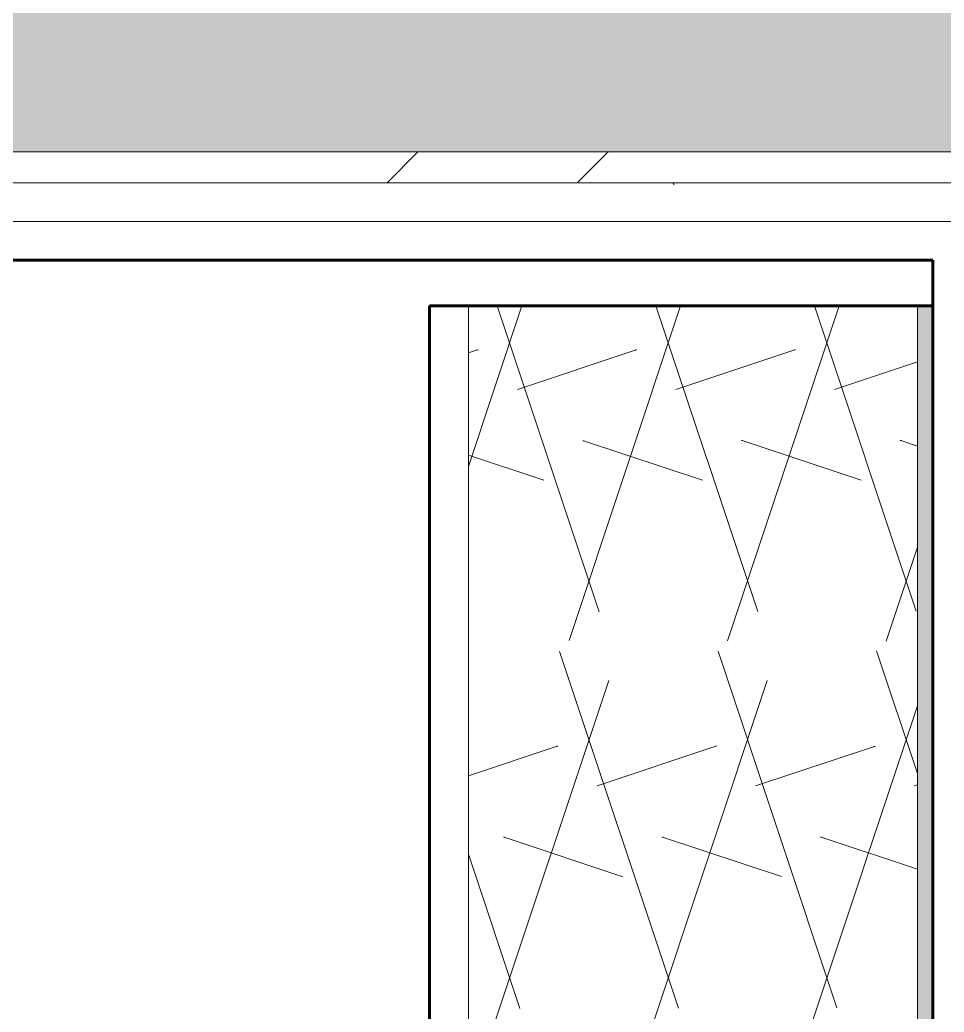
# Model space of a CAD drawing. Header units: inches. Extents: x -4169 to -1846, y 9706 to 12377.
# Drawn here: x -3502.04 to -3487.12, y 10821.79 to 10837.82 of the extents above; entities that cross this region are included whole.
import ezdxf

# ---------------------------------------------------------------- set-up
doc = ezdxf.new("R2010")
doc.units = ezdxf.units.IN
doc.header["$MEASUREMENT"] = 0
for name, color, linetype, lineweight in [('0-1', 7, 'Continuous', 5), ('A-WALL', 113, 'Continuous', 18), ('A-WALL-3', 252, 'Continuous', 18), ('A-WALL-4', 250, 'Continuous', 60), ('A-WALL-5', 10, 'Continuous', 18), ('A-WALL-PATT-2', 253, 'Continuous', 9), ('A-WALL-PATT-4', 111, 'Continuous', 9), ('I-WALL-3', 2, 'Continuous', 60)]:
    doc.layers.add(name, color=color, linetype=linetype, lineweight=lineweight)
pattern_1 = [(161.57, (0.32, 0.32), (-2.560496185, -0.000537386), [0, -18.214, 2.022, 0]), (18.43, (-0.32, 0.32), (-2.560496185, 0.000537386), [0, -18.214, 2.022, 0]), (108.43, (0.32, 0.32), (1.27922091, -6.400876726), [6.07, -14.166]), (71.57, (-0.32, 0.32), (1.27922091, 6.400876726), [6.07, -14.166])]
pattern_2 = [(0, (0, 0), (20.48, 5.12), [0.845, -14.515, 0.845, -14.515, -81.92]), (0, (0, 0), (20.48, 5.12), [-30.72, 0.845, -29.875, 0.845, -14.515, -35.84]), (0, (0, 0), (20.48, 5.12), [-76.8, 0.845, -9.395, 0.845, -24.755]), (120, (7.68, 2.56), (-14.67405, 15.1762003), [0.845, -14.515, 0.845, -14.515, -81.92]), (120, (7.68, 2.56), (-14.67405, 15.1762003), [-30.72, 0.845, -29.875, 0.845, -14.515, -35.84]), (120, (7.68, 2.56), (-14.67405, 15.1762003), [-76.8, 0.845, -9.395, 0.845, -24.755]), (240, (10.24, 12.8), (-5.80595, -20.2962003), [0.845, -14.515, 0.845, -14.515, -81.92]), (240, (10.24, 12.8), (-5.80595, -20.2962003), [-30.72, 0.845, -29.875, 0.845, -14.515, -35.84]), (240, (10.24, 12.8), (-5.80595, -20.2962003), [-76.8, 0.845, -9.395, 0.845, -24.755])]

# ---------------------------------------------------------------- blocks, each defined once
blk = doc.blocks.new('CTR - 1st Phase - Unit Layouts_rvt-1-ENLARGED RCP - 1ST FLOOR PLAN')
at = {"layer": 'A-WALL-3'}
blk.add_hatch(color=256, dxfattribs=at).paths.add_polyline_path([(-3487.299, 10810.228), (-3487.299, 10833.198), (-3487.549, 10833.198), (-3487.549, 10810.228)], flags=0)
at = {"layer": 'A-WALL-PATT-2'}
h = blk.add_hatch(dxfattribs=at)
h.set_pattern_fill('FP_2', color=256, style=0, pattern_type=2)
h.set_pattern_definition(pattern_1)
h.paths.add_polyline_path([(-3487.549, 10813.728), (-3487.549, 10833.198), (-3494.799, 10833.198), (-3494.799, 10813.728), (-3488.464, 10813.728)], flags=0)
at = {"layer": 'A-WALL-4'}
for p, q in [((-3495.424, 10814.353), (-3495.424, 10833.198)), ((-3495.424, 10833.198), (-3487.299, 10833.198)), ((-3487.299, 10833.198), (-3487.299, 10814.353))]:
    blk.add_line(p, q, dxfattribs=at)
at = {"layer": 'A-WALL-5'}
for p, q in [((-3494.799, 10814.353), (-3494.799, 10833.198)), ((-3487.549, 10814.353), (-3487.549, 10833.198))]:
    blk.add_line(p, q, dxfattribs=at)

msp = doc.modelspace()

# ---------------------------------------------------------------- hatches: boundary and pattern name
at = {"layer": 'A-WALL-PATT-4'}
h = msp.add_hatch(dxfattribs=at)
h.set_pattern_fill('FP_1', color=256, style=0, pattern_type=2)
h.set_pattern_definition(pattern_2)
h.paths.add_polyline_path([(-3486.674, 10715.539), (-3486.674, 10765.845), (-3487.299, 10765.845), (-3487.299, 10715.539)], flags=0)
h.paths.add_polyline_path([(-3487.299, 10773.095), (-3486.674, 10773.095), (-3486.674, 10834.564), (-3487.299, 10834.564), (-3487.299, 10792.056)], flags=0)
h.paths.add_polyline_path([(-3486.674, 10841.814), (-3486.674, 10902.543), (-3487.299, 10902.543), (-3487.299, 10841.814)], flags=0)
h.paths.add_polyline_path([(-3486.943, 10909.793), (-3486.674, 10909.793), (-3486.674, 10960.839), (-3487.299, 10960.839), (-3487.299, 10909.793)], flags=0)
h = msp.add_hatch(dxfattribs=at)
h.set_pattern_fill('FP_2', color=256, style=0, pattern_type=2)
h.set_pattern_definition(pattern_1)
h.paths.add_polyline_path([(-3486.674, 10835.689), (-3486.703, 10841.189), (-3536.398, 10841.189), (-3536.398, 10840.931), (-3556.35, 10840.931), (-3556.35, 10841.189), (-3822.724, 10841.189), (-3822.724, 10835.689), (-3486.927, 10835.689)], flags=0)
h = msp.add_hatch(dxfattribs=at)
h.set_pattern_fill('FP_26', color=256, style=0, pattern_type=2)
h.set_pattern_definition([(45, (0, 0), (-6.335677, 6.335677), []), (45, (0, 9.6), (-6.335677, 6.335677), [])])
h.paths.add_polyline_path([(-3486.95, 10835.189), (-3486.674, 10835.189), (-3486.674, 10835.689), (-3822.724, 10835.689), (-3822.724, 10835.189), (-3487.299, 10835.189)], flags=0)
h = msp.add_hatch(dxfattribs=at)
h.set_pattern_fill('FP_1', color=256, style=0, pattern_type=2)
h.set_pattern_definition(pattern_2)
h.paths.add_polyline_path([(-3486.978, 10834.564), (-3486.674, 10834.564), (-3486.696, 10835.189), (-3822.724, 10835.189), (-3822.724, 10834.564), (-3556.35, 10834.564), (-3556.35, 10834.706), (-3536.398, 10834.706), (-3536.398, 10834.564), (-3487.299, 10834.564)], flags=0)
h = msp.add_hatch(dxfattribs=at)
h.set_pattern_fill('FP_1', color=256, style=0, pattern_type=2)
h.set_pattern_definition(pattern_2)
h.paths.add_polyline_path([(-3489.877, 10833.939), (-3487.299, 10833.939), (-3487.299, 10834.564), (-3536.398, 10834.564), (-3536.398, 10833.939), (-3497.95, 10833.939)], flags=0)
h.paths.add_polyline_path([(-3801.844, 10833.939), (-3753.924, 10833.939), (-3753.924, 10834.345), (-3675.924, 10834.345), (-3675.924, 10833.939), (-3556.35, 10833.939), (-3556.35, 10834.564), (-3822.724, 10834.564), (-3822.724, 10833.939)], flags=0)

# ---------------------------------------------------------------- linework, layer by layer
at = {"layer": 'A-WALL'}
for p, q in [((-3822.724, 10835.689), (-3486.674, 10835.689)), ((-3822.724, 10835.189), (-3486.674, 10835.189)), ((-3536.398, 10834.564), (-3486.674, 10834.564))]:
    msp.add_line(p, q, dxfattribs=at)
at = {"layer": 'I-WALL-3'}
for p, q in [((-3487.299, 10833.939), (-3536.398, 10833.939)), ((-3487.299, 10715.539), (-3487.299, 10833.939))]:
    msp.add_line(p, q, dxfattribs=at)

# ---------------------------------------------------------------- block references
at = {"layer": '0-1'}
msp.add_blockref('CTR - 1st Phase - Unit Layouts_rvt-1-ENLARGED RCP - 1ST FLOOR PLAN', (0, 0), dxfattribs=at)

doc.saveas('drawing.dxf')
